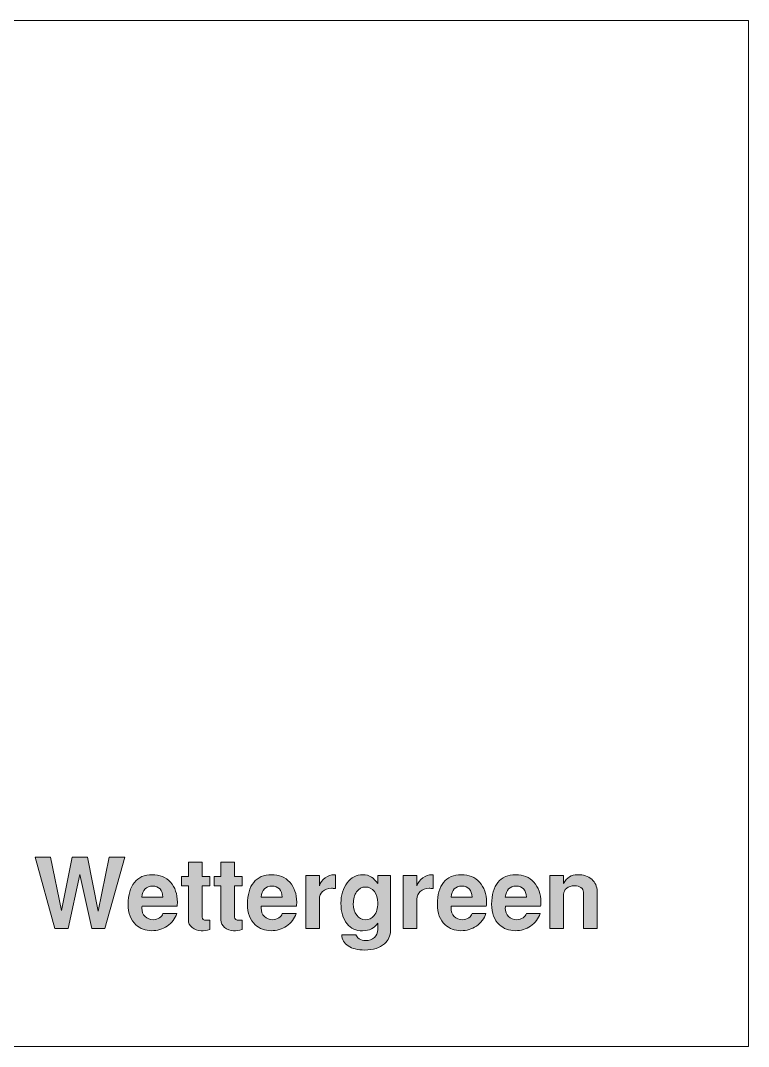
# Model space of a CAD drawing. Header units: inches. Extents: x 2 to 12.3, y -3 to -0.4.
# Drawn here: x 5.081 to 6.014, y -1.663 to -0.35 of the extents above; entities that cross this region are included whole.
import ezdxf

# ---------------------------------------------------------------- set-up
doc = ezdxf.new("R2010")
doc.units = ezdxf.units.IN
doc.header["$MEASUREMENT"] = 0
doc.layers.add('Layer 1', color=7, linetype='Continuous')

# ---------------------------------------------------------------- blocks, each defined once
blk = doc.blocks.new('block 57')
at = {"layer": 'Layer 1', "color": 7, "lineweight": 5, "true_color": 0xffffff}
blk.add_lwpolyline([(2.0136, -0.3502), (2.0136, -1.6631), (6.0136, -1.6631), (6.0136, -0.3502), (2.0136, -0.3502)], dxfattribs=at)
blk = doc.blocks.new('block 60')
at = {"layer": 'Layer 1', "true_color": 0xed1f24}
h = blk.add_hatch(color=240, dxfattribs=at)
h.dxf.hatch_style = 2
h.paths.add_polyline_path([(5.215, -1.421), (5.1894, -1.5121), (5.1726, -1.5121), (5.1575, -1.4428), (5.1425, -1.5121), (5.1256, -1.5121), (5.1001, -1.421), (5.1199, -1.421), (5.1339, -1.4892), (5.1476, -1.421), (5.1674, -1.421), (5.1811, -1.49), (5.1951, -1.421)])
h = blk.add_hatch(color=240, dxfattribs=at)
h.dxf.hatch_style = 2
edge = h.paths.add_edge_path()
edge.add_spline(control_points=[(5.3237, -1.5135), (5.3196, -1.5145), (5.3159, -1.515), (5.3126, -1.515), (5.3081, -1.515), (5.3044, -1.5136), (5.3012, -1.5109), (5.298, -1.5082), (5.2964, -1.505), (5.2964, -1.5012), (5.2964, -1.5012), (5.2964, -1.4574), (5.2964, -1.4574), (5.2964, -1.4574), (5.2878, -1.4574), (5.2878, -1.4574), (5.2878, -1.4574), (5.2878, -1.4457), (5.2878, -1.4457), (5.2878, -1.4457), (5.2964, -1.4457), (5.2964, -1.4457), (5.2964, -1.4457), (5.2964, -1.4274), (5.2964, -1.4274), (5.2964, -1.4274), (5.3139, -1.4274), (5.3139, -1.4274), (5.3139, -1.4274), (5.3139, -1.4457), (5.3139, -1.4457), (5.3139, -1.4457), (5.3237, -1.4457), (5.3237, -1.4457), (5.3237, -1.4457), (5.3237, -1.4574), (5.3237, -1.4574), (5.3237, -1.4574), (5.3139, -1.4574), (5.3139, -1.4574), (5.3139, -1.4574), (5.3139, -1.4977), (5.3139, -1.4977), (5.3139, -1.5003), (5.3159, -1.5016), (5.3198, -1.5016), (5.3207, -1.5015), (5.322, -1.5015), (5.3237, -1.5014), (5.3237, -1.5014), (5.3237, -1.5135), (5.3237, -1.5135)], knot_values=[0, 0, 0, 0, 1, 1, 1, 2, 2, 2, 3, 3, 3, 4, 4, 4, 5, 5, 5, 6, 6, 6, 7, 7, 7, 8, 8, 8, 9, 9, 9, 10, 10, 10, 11, 11, 11, 12, 12, 12, 13, 13, 13, 14, 14, 14, 15, 15, 15, 16, 16, 16, 17, 17, 17, 17], degree=3, periodic=1)
h = blk.add_hatch(color=240, dxfattribs=at)
h.dxf.hatch_style = 2
edge = h.paths.add_edge_path()
edge.add_spline(control_points=[(5.3653, -1.5135), (5.3612, -1.5145), (5.3575, -1.515), (5.3542, -1.515), (5.3498, -1.515), (5.346, -1.5136), (5.3428, -1.5109), (5.3397, -1.5082), (5.3381, -1.505), (5.3381, -1.5012), (5.3381, -1.5012), (5.3381, -1.4574), (5.3381, -1.4574), (5.3381, -1.4574), (5.3294, -1.4574), (5.3294, -1.4574), (5.3294, -1.4574), (5.3294, -1.4457), (5.3294, -1.4457), (5.3294, -1.4457), (5.3381, -1.4457), (5.3381, -1.4457), (5.3381, -1.4457), (5.3381, -1.4274), (5.3381, -1.4274), (5.3381, -1.4274), (5.3556, -1.4274), (5.3556, -1.4274), (5.3556, -1.4274), (5.3556, -1.4457), (5.3556, -1.4457), (5.3556, -1.4457), (5.3653, -1.4457), (5.3653, -1.4457), (5.3653, -1.4457), (5.3653, -1.4574), (5.3653, -1.4574), (5.3653, -1.4574), (5.3556, -1.4574), (5.3556, -1.4574), (5.3556, -1.4574), (5.3556, -1.4977), (5.3556, -1.4977), (5.3556, -1.5003), (5.3575, -1.5016), (5.3615, -1.5016), (5.3624, -1.5015), (5.3636, -1.5015), (5.3653, -1.5014), (5.3653, -1.5014), (5.3653, -1.5135), (5.3653, -1.5135)], knot_values=[0, 0, 0, 0, 1, 1, 1, 2, 2, 2, 3, 3, 3, 4, 4, 4, 5, 5, 5, 6, 6, 6, 7, 7, 7, 8, 8, 8, 9, 9, 9, 10, 10, 10, 11, 11, 11, 12, 12, 12, 13, 13, 13, 14, 14, 14, 15, 15, 15, 16, 16, 16, 17, 17, 17, 17], degree=3, periodic=1)
h = blk.add_hatch(color=240, dxfattribs=at)
h.dxf.hatch_style = 2
edge = h.paths.add_edge_path()
edge.add_spline(control_points=[(5.2823, -1.4784), (5.2823, -1.4804), (5.2822, -1.4822), (5.2819, -1.4837), (5.2819, -1.4837), (5.2371, -1.4837), (5.2371, -1.4837), (5.2369, -1.4842), (5.2368, -1.485), (5.2368, -1.4861), (5.2368, -1.4905), (5.2382, -1.4941), (5.2409, -1.4968), (5.2436, -1.4995), (5.2472, -1.5009), (5.2516, -1.5009), (5.2544, -1.5009), (5.2571, -1.5), (5.2596, -1.4984), (5.2618, -1.4968), (5.2632, -1.495), (5.2638, -1.493), (5.2638, -1.493), (5.2816, -1.493), (5.2816, -1.493), (5.2792, -1.4996), (5.2751, -1.5049), (5.2693, -1.5089), (5.2634, -1.5129), (5.2568, -1.5149), (5.2496, -1.5149), (5.2415, -1.5149), (5.2347, -1.5123), (5.2292, -1.5072), (5.2226, -1.5012), (5.2193, -1.4925), (5.2193, -1.4811), (5.2193, -1.469), (5.222, -1.4596), (5.2273, -1.4531), (5.2325, -1.4465), (5.2402, -1.4432), (5.2501, -1.4432), (5.2597, -1.4432), (5.2675, -1.4465), (5.2735, -1.4529), (5.2794, -1.4594), (5.2823, -1.4679), (5.2823, -1.4784)], knot_values=[0, 0, 0, 0, 1, 1, 1, 2, 2, 2, 3, 3, 3, 4, 4, 4, 5, 5, 5, 6, 6, 6, 7, 7, 7, 8, 8, 8, 9, 9, 9, 10, 10, 10, 11, 11, 11, 12, 12, 12, 13, 13, 13, 14, 14, 14, 15, 15, 15, 16, 16, 16, 16], degree=3, periodic=1)
edge = h.paths.add_edge_path()
edge.add_spline(control_points=[(5.2638, -1.472), (5.2633, -1.4626), (5.2589, -1.4579), (5.2507, -1.4579), (5.2424, -1.4579), (5.2378, -1.4626), (5.2368, -1.472), (5.2368, -1.472), (5.2638, -1.472), (5.2638, -1.472)], knot_values=[0, 0, 0, 0, 1, 1, 1, 2, 2, 2, 3, 3, 3, 3], degree=3, periodic=1)
h = blk.add_hatch(color=240, dxfattribs=at)
h.dxf.hatch_style = 2
edge = h.paths.add_edge_path()
edge.add_spline(control_points=[(5.4351, -1.4784), (5.4351, -1.4804), (5.435, -1.4822), (5.4347, -1.4837), (5.4347, -1.4837), (5.3898, -1.4837), (5.3898, -1.4837), (5.3896, -1.4842), (5.3896, -1.485), (5.3896, -1.4861), (5.3896, -1.4905), (5.3909, -1.4941), (5.3937, -1.4968), (5.3964, -1.4995), (5.3999, -1.5009), (5.4043, -1.5009), (5.4072, -1.5009), (5.4099, -1.5), (5.4124, -1.4984), (5.4146, -1.4968), (5.416, -1.495), (5.4166, -1.493), (5.4166, -1.493), (5.4343, -1.493), (5.4343, -1.493), (5.432, -1.4996), (5.4279, -1.5049), (5.422, -1.5089), (5.4161, -1.5129), (5.4096, -1.5149), (5.4023, -1.5149), (5.3942, -1.5149), (5.3875, -1.5123), (5.3819, -1.5072), (5.3754, -1.5012), (5.3721, -1.4925), (5.3721, -1.4811), (5.3721, -1.469), (5.3747, -1.4596), (5.38, -1.4531), (5.3853, -1.4465), (5.3929, -1.4432), (5.4028, -1.4432), (5.4125, -1.4432), (5.4203, -1.4465), (5.4262, -1.4529), (5.4321, -1.4594), (5.4351, -1.4679), (5.4351, -1.4784)], knot_values=[0, 0, 0, 0, 1, 1, 1, 2, 2, 2, 3, 3, 3, 4, 4, 4, 5, 5, 5, 6, 6, 6, 7, 7, 7, 8, 8, 8, 9, 9, 9, 10, 10, 10, 11, 11, 11, 12, 12, 12, 13, 13, 13, 14, 14, 14, 15, 15, 15, 16, 16, 16, 16], degree=3, periodic=1)
edge = h.paths.add_edge_path()
edge.add_spline(control_points=[(5.4166, -1.472), (5.4161, -1.4626), (5.4117, -1.4579), (5.4035, -1.4579), (5.3951, -1.4579), (5.3905, -1.4626), (5.3896, -1.472), (5.3896, -1.472), (5.4166, -1.472), (5.4166, -1.472)], knot_values=[0, 0, 0, 0, 1, 1, 1, 2, 2, 2, 3, 3, 3, 3], degree=3, periodic=1)
h = blk.add_hatch(color=240, dxfattribs=at)
h.dxf.hatch_style = 2
edge = h.paths.add_edge_path()
edge.add_spline(control_points=[(5.4849, -1.461), (5.4826, -1.4607), (5.4809, -1.4606), (5.4798, -1.4606), (5.4749, -1.4606), (5.471, -1.4619), (5.4683, -1.4646), (5.4655, -1.4672), (5.4641, -1.4705), (5.4641, -1.4745), (5.4641, -1.4745), (5.4641, -1.5121), (5.4641, -1.5121), (5.4641, -1.5121), (5.4466, -1.5121), (5.4466, -1.5121), (5.4466, -1.5121), (5.4466, -1.4444), (5.4466, -1.4444), (5.4466, -1.4444), (5.4641, -1.4444), (5.4641, -1.4444), (5.4641, -1.4444), (5.4641, -1.4575), (5.4641, -1.4575), (5.4653, -1.4535), (5.4678, -1.4501), (5.4716, -1.4474), (5.4753, -1.4446), (5.4791, -1.4432), (5.4828, -1.4432), (5.4832, -1.4432), (5.4839, -1.4433), (5.4849, -1.4435), (5.4849, -1.4435), (5.4849, -1.461), (5.4849, -1.461)], knot_values=[0, 0, 0, 0, 1, 1, 1, 2, 2, 2, 3, 3, 3, 4, 4, 4, 5, 5, 5, 6, 6, 6, 7, 7, 7, 8, 8, 8, 9, 9, 9, 10, 10, 10, 11, 11, 11, 12, 12, 12, 12], degree=3, periodic=1)
h = blk.add_hatch(color=240, dxfattribs=at)
h.dxf.hatch_style = 2
edge = h.paths.add_edge_path()
edge.add_spline(control_points=[(5.5551, -1.5146), (5.5551, -1.5214), (5.5525, -1.527), (5.5474, -1.5316), (5.5415, -1.537), (5.5331, -1.5396), (5.5221, -1.5396), (5.5132, -1.5396), (5.5061, -1.5379), (5.501, -1.5344), (5.4959, -1.531), (5.4931, -1.5262), (5.4927, -1.52), (5.4927, -1.52), (5.511, -1.52), (5.511, -1.52), (5.5115, -1.522), (5.5128, -1.5238), (5.5151, -1.5253), (5.5173, -1.5268), (5.52, -1.5276), (5.5231, -1.5276), (5.5278, -1.5276), (5.5316, -1.5263), (5.5345, -1.5237), (5.5375, -1.5211), (5.5389, -1.5176), (5.5389, -1.5132), (5.5389, -1.5087), (5.5389, -1.5061), (5.5388, -1.5054), (5.5361, -1.5088), (5.5334, -1.5112), (5.5309, -1.5125), (5.5279, -1.5142), (5.5241, -1.515), (5.5195, -1.515), (5.5111, -1.515), (5.5044, -1.512), (5.4995, -1.5059), (5.4943, -1.4995), (5.4917, -1.4908), (5.4917, -1.4797), (5.4917, -1.4694), (5.4944, -1.4607), (5.4997, -1.4537), (5.5051, -1.4467), (5.5117, -1.4432), (5.5196, -1.4432), (5.524, -1.4432), (5.5278, -1.4443), (5.531, -1.4464), (5.5334, -1.448), (5.536, -1.4507), (5.5389, -1.4545), (5.5389, -1.4545), (5.5389, -1.4444), (5.5389, -1.4444), (5.5389, -1.4444), (5.5551, -1.4444), (5.5551, -1.4444), (5.5551, -1.4444), (5.5551, -1.5146), (5.5551, -1.5146)], knot_values=[0, 0, 0, 0, 1, 1, 1, 2, 2, 2, 3, 3, 3, 4, 4, 4, 5, 5, 5, 6, 6, 6, 7, 7, 7, 8, 8, 8, 9, 9, 9, 10, 10, 10, 11, 11, 11, 12, 12, 12, 13, 13, 13, 14, 14, 14, 15, 15, 15, 16, 16, 16, 17, 17, 17, 18, 18, 18, 19, 19, 19, 20, 20, 20, 21, 21, 21, 21], degree=3, periodic=1)
edge = h.paths.add_edge_path()
edge.add_spline(control_points=[(5.5389, -1.4792), (5.5389, -1.4734), (5.5374, -1.4686), (5.5345, -1.4647), (5.5314, -1.4609), (5.5277, -1.459), (5.5231, -1.459), (5.5184, -1.459), (5.5146, -1.461), (5.5118, -1.4651), (5.509, -1.4691), (5.5076, -1.4743), (5.5076, -1.4806), (5.5076, -1.4864), (5.509, -1.4912), (5.512, -1.4951), (5.515, -1.4989), (5.5186, -1.5009), (5.5228, -1.5009), (5.5275, -1.5009), (5.5313, -1.4991), (5.5342, -1.4955), (5.5374, -1.4916), (5.5389, -1.4862), (5.5389, -1.4792)], knot_values=[0, 0, 0, 0, 1, 1, 1, 2, 2, 2, 3, 3, 3, 4, 4, 4, 5, 5, 5, 6, 6, 6, 7, 7, 7, 8, 8, 8, 8], degree=3, periodic=1)
h = blk.add_hatch(color=240, dxfattribs=at)
h.dxf.hatch_style = 2
edge = h.paths.add_edge_path()
edge.add_spline(control_points=[(5.6099, -1.461), (5.6076, -1.4607), (5.6059, -1.4606), (5.6048, -1.4606), (5.5999, -1.4606), (5.596, -1.4619), (5.5933, -1.4646), (5.5905, -1.4672), (5.5891, -1.4705), (5.5891, -1.4745), (5.5891, -1.4745), (5.5891, -1.5121), (5.5891, -1.5121), (5.5891, -1.5121), (5.5716, -1.5121), (5.5716, -1.5121), (5.5716, -1.5121), (5.5716, -1.4444), (5.5716, -1.4444), (5.5716, -1.4444), (5.5891, -1.4444), (5.5891, -1.4444), (5.5891, -1.4444), (5.5891, -1.4575), (5.5891, -1.4575), (5.5903, -1.4535), (5.5928, -1.4501), (5.5966, -1.4474), (5.6003, -1.4446), (5.6041, -1.4432), (5.6078, -1.4432), (5.6082, -1.4432), (5.6089, -1.4433), (5.6099, -1.4435), (5.6099, -1.4435), (5.6099, -1.461), (5.6099, -1.461)], knot_values=[0, 0, 0, 0, 1, 1, 1, 2, 2, 2, 3, 3, 3, 4, 4, 4, 5, 5, 5, 6, 6, 6, 7, 7, 7, 8, 8, 8, 9, 9, 9, 10, 10, 10, 11, 11, 11, 12, 12, 12, 12], degree=3, periodic=1)
h = blk.add_hatch(color=240, dxfattribs=at)
h.dxf.hatch_style = 2
edge = h.paths.add_edge_path()
edge.add_spline(control_points=[(5.6782, -1.4784), (5.6782, -1.4804), (5.6781, -1.4822), (5.6778, -1.4837), (5.6778, -1.4837), (5.6329, -1.4837), (5.6329, -1.4837), (5.6328, -1.4842), (5.6327, -1.485), (5.6327, -1.4861), (5.6327, -1.4905), (5.6341, -1.4941), (5.6368, -1.4968), (5.6395, -1.4995), (5.6431, -1.5009), (5.6474, -1.5009), (5.6503, -1.5009), (5.653, -1.5), (5.6555, -1.4984), (5.6577, -1.4968), (5.6591, -1.495), (5.6597, -1.493), (5.6597, -1.493), (5.6774, -1.493), (5.6774, -1.493), (5.6751, -1.4996), (5.671, -1.5049), (5.6651, -1.5089), (5.6593, -1.5129), (5.6527, -1.5149), (5.6454, -1.5149), (5.6374, -1.5149), (5.6306, -1.5123), (5.6251, -1.5072), (5.6185, -1.5012), (5.6152, -1.4925), (5.6152, -1.4811), (5.6152, -1.469), (5.6178, -1.4596), (5.6231, -1.4531), (5.6284, -1.4465), (5.636, -1.4432), (5.6459, -1.4432), (5.6556, -1.4432), (5.6634, -1.4465), (5.6693, -1.4529), (5.6752, -1.4594), (5.6782, -1.4679), (5.6782, -1.4784)], knot_values=[0, 0, 0, 0, 1, 1, 1, 2, 2, 2, 3, 3, 3, 4, 4, 4, 5, 5, 5, 6, 6, 6, 7, 7, 7, 8, 8, 8, 9, 9, 9, 10, 10, 10, 11, 11, 11, 12, 12, 12, 13, 13, 13, 14, 14, 14, 15, 15, 15, 16, 16, 16, 16], degree=3, periodic=1)
edge = h.paths.add_edge_path()
edge.add_spline(control_points=[(5.6597, -1.472), (5.6592, -1.4626), (5.6548, -1.4579), (5.6466, -1.4579), (5.6383, -1.4579), (5.6336, -1.4626), (5.6327, -1.472), (5.6327, -1.472), (5.6597, -1.472), (5.6597, -1.472)], knot_values=[0, 0, 0, 0, 1, 1, 1, 2, 2, 2, 3, 3, 3, 3], degree=3, periodic=1)
h = blk.add_hatch(color=240, dxfattribs=at)
h.dxf.hatch_style = 2
edge = h.paths.add_edge_path()
edge.add_spline(control_points=[(5.7477, -1.4784), (5.7477, -1.4804), (5.7476, -1.4822), (5.7473, -1.4837), (5.7473, -1.4837), (5.7025, -1.4837), (5.7025, -1.4837), (5.7023, -1.4842), (5.7022, -1.485), (5.7022, -1.4861), (5.7022, -1.4905), (5.7036, -1.4941), (5.7063, -1.4968), (5.709, -1.4995), (5.7126, -1.5009), (5.7169, -1.5009), (5.7198, -1.5009), (5.7225, -1.5), (5.725, -1.4984), (5.7272, -1.4968), (5.7286, -1.495), (5.7292, -1.493), (5.7292, -1.493), (5.747, -1.493), (5.747, -1.493), (5.7446, -1.4996), (5.7405, -1.5049), (5.7346, -1.5089), (5.7288, -1.5129), (5.7222, -1.5149), (5.715, -1.5149), (5.7069, -1.5149), (5.7001, -1.5123), (5.6946, -1.5072), (5.688, -1.5012), (5.6847, -1.4925), (5.6847, -1.4811), (5.6847, -1.469), (5.6874, -1.4596), (5.6926, -1.4531), (5.6979, -1.4465), (5.7055, -1.4432), (5.7155, -1.4432), (5.7251, -1.4432), (5.7329, -1.4465), (5.7388, -1.4529), (5.7448, -1.4594), (5.7477, -1.4679), (5.7477, -1.4784)], knot_values=[0, 0, 0, 0, 1, 1, 1, 2, 2, 2, 3, 3, 3, 4, 4, 4, 5, 5, 5, 6, 6, 6, 7, 7, 7, 8, 8, 8, 9, 9, 9, 10, 10, 10, 11, 11, 11, 12, 12, 12, 13, 13, 13, 14, 14, 14, 15, 15, 15, 16, 16, 16, 16], degree=3, periodic=1)
edge = h.paths.add_edge_path()
edge.add_spline(control_points=[(5.7292, -1.472), (5.7287, -1.4626), (5.7243, -1.4579), (5.7161, -1.4579), (5.7078, -1.4579), (5.7031, -1.4626), (5.7022, -1.472), (5.7022, -1.472), (5.7292, -1.472), (5.7292, -1.472)], knot_values=[0, 0, 0, 0, 1, 1, 1, 2, 2, 2, 3, 3, 3, 3], degree=3, periodic=1)
h = blk.add_hatch(color=240, dxfattribs=at)
h.dxf.hatch_style = 2
edge = h.paths.add_edge_path()
edge.add_spline(control_points=[(5.8197, -1.5121), (5.8197, -1.5121), (5.8022, -1.5121), (5.8022, -1.5121), (5.8022, -1.5121), (5.8022, -1.4656), (5.8022, -1.4656), (5.8022, -1.4631), (5.8012, -1.4611), (5.7991, -1.4597), (5.797, -1.4582), (5.7942, -1.4575), (5.7906, -1.4575), (5.7867, -1.4575), (5.7834, -1.4585), (5.7808, -1.4606), (5.7781, -1.4627), (5.7768, -1.4653), (5.7768, -1.4685), (5.7768, -1.4685), (5.7768, -1.5121), (5.7768, -1.5121), (5.7768, -1.5121), (5.7593, -1.5121), (5.7593, -1.5121), (5.7593, -1.5121), (5.7593, -1.4444), (5.7593, -1.4444), (5.7593, -1.4444), (5.7768, -1.4444), (5.7768, -1.4444), (5.7768, -1.4444), (5.7768, -1.4545), (5.7768, -1.4545), (5.7807, -1.447), (5.7867, -1.4432), (5.7946, -1.4432), (5.8022, -1.4432), (5.8082, -1.4452), (5.8128, -1.4491), (5.8174, -1.453), (5.8197, -1.4582), (5.8197, -1.4646), (5.8197, -1.4646), (5.8197, -1.5121), (5.8197, -1.5121)], knot_values=[0, 0, 0, 0, 1, 1, 1, 2, 2, 2, 3, 3, 3, 4, 4, 4, 5, 5, 5, 6, 6, 6, 7, 7, 7, 8, 8, 8, 9, 9, 9, 10, 10, 10, 11, 11, 11, 12, 12, 12, 13, 13, 13, 14, 14, 14, 15, 15, 15, 15], degree=3, periodic=1)
at = {"layer": 'Layer 1', "lineweight": 0}
blk.add_lwpolyline([(5.215, -1.421), (5.1894, -1.5121), (5.1726, -1.5121), (5.1575, -1.4428), (5.1425, -1.5121), (5.1256, -1.5121), (5.1001, -1.421), (5.1199, -1.421), (5.1339, -1.4892), (5.1476, -1.421), (5.1674, -1.421), (5.1811, -1.49), (5.1951, -1.421), (5.215, -1.421)], dxfattribs=at)
for points, knots in [([(5.3237, -1.5135), (5.3196, -1.5145), (5.3159, -1.515), (5.3126, -1.515), (5.3081, -1.515), (5.3044, -1.5136), (5.3012, -1.5109), (5.298, -1.5082), (5.2964, -1.505), (5.2964, -1.5012), (5.2964, -1.5012), (5.2964, -1.4574), (5.2964, -1.4574), (5.2964, -1.4574), (5.2878, -1.4574), (5.2878, -1.4574), (5.2878, -1.4574), (5.2878, -1.4457), (5.2878, -1.4457), (5.2878, -1.4457), (5.2964, -1.4457), (5.2964, -1.4457), (5.2964, -1.4457), (5.2964, -1.4274), (5.2964, -1.4274), (5.2964, -1.4274), (5.3139, -1.4274), (5.3139, -1.4274), (5.3139, -1.4274), (5.3139, -1.4457), (5.3139, -1.4457), (5.3139, -1.4457), (5.3237, -1.4457), (5.3237, -1.4457), (5.3237, -1.4457), (5.3237, -1.4574), (5.3237, -1.4574), (5.3237, -1.4574), (5.3139, -1.4574), (5.3139, -1.4574), (5.3139, -1.4574), (5.3139, -1.4977), (5.3139, -1.4977), (5.3139, -1.5003), (5.3159, -1.5016), (5.3198, -1.5016), (5.3207, -1.5015), (5.322, -1.5015), (5.3237, -1.5014), (5.3237, -1.5014), (5.3237, -1.5135), (5.3237, -1.5135)], [0, 0, 0, 0, 1, 1, 1, 2, 2, 2, 3, 3, 3, 4, 4, 4, 5, 5, 5, 6, 6, 6, 7, 7, 7, 8, 8, 8, 9, 9, 9, 10, 10, 10, 11, 11, 11, 12, 12, 12, 13, 13, 13, 14, 14, 14, 15, 15, 15, 16, 16, 16, 17, 17, 17, 17]), ([(5.3653, -1.5135), (5.3612, -1.5145), (5.3575, -1.515), (5.3542, -1.515), (5.3498, -1.515), (5.346, -1.5136), (5.3428, -1.5109), (5.3397, -1.5082), (5.3381, -1.505), (5.3381, -1.5012), (5.3381, -1.5012), (5.3381, -1.4574), (5.3381, -1.4574), (5.3381, -1.4574), (5.3294, -1.4574), (5.3294, -1.4574), (5.3294, -1.4574), (5.3294, -1.4457), (5.3294, -1.4457), (5.3294, -1.4457), (5.3381, -1.4457), (5.3381, -1.4457), (5.3381, -1.4457), (5.3381, -1.4274), (5.3381, -1.4274), (5.3381, -1.4274), (5.3556, -1.4274), (5.3556, -1.4274), (5.3556, -1.4274), (5.3556, -1.4457), (5.3556, -1.4457), (5.3556, -1.4457), (5.3653, -1.4457), (5.3653, -1.4457), (5.3653, -1.4457), (5.3653, -1.4574), (5.3653, -1.4574), (5.3653, -1.4574), (5.3556, -1.4574), (5.3556, -1.4574), (5.3556, -1.4574), (5.3556, -1.4977), (5.3556, -1.4977), (5.3556, -1.5003), (5.3575, -1.5016), (5.3615, -1.5016), (5.3624, -1.5015), (5.3636, -1.5015), (5.3653, -1.5014), (5.3653, -1.5014), (5.3653, -1.5135), (5.3653, -1.5135)], [0, 0, 0, 0, 1, 1, 1, 2, 2, 2, 3, 3, 3, 4, 4, 4, 5, 5, 5, 6, 6, 6, 7, 7, 7, 8, 8, 8, 9, 9, 9, 10, 10, 10, 11, 11, 11, 12, 12, 12, 13, 13, 13, 14, 14, 14, 15, 15, 15, 16, 16, 16, 17, 17, 17, 17]), ([(5.2823, -1.4784), (5.2823, -1.4804), (5.2822, -1.4822), (5.2819, -1.4837), (5.2819, -1.4837), (5.2371, -1.4837), (5.2371, -1.4837), (5.2369, -1.4842), (5.2368, -1.485), (5.2368, -1.4861), (5.2368, -1.4905), (5.2382, -1.4941), (5.2409, -1.4968), (5.2436, -1.4995), (5.2472, -1.5009), (5.2516, -1.5009), (5.2544, -1.5009), (5.2571, -1.5), (5.2596, -1.4984), (5.2618, -1.4968), (5.2632, -1.495), (5.2638, -1.493), (5.2638, -1.493), (5.2816, -1.493), (5.2816, -1.493), (5.2792, -1.4996), (5.2751, -1.5049), (5.2693, -1.5089), (5.2634, -1.5129), (5.2568, -1.5149), (5.2496, -1.5149), (5.2415, -1.5149), (5.2347, -1.5123), (5.2292, -1.5072), (5.2226, -1.5012), (5.2193, -1.4925), (5.2193, -1.4811), (5.2193, -1.469), (5.222, -1.4596), (5.2273, -1.4531), (5.2325, -1.4465), (5.2402, -1.4432), (5.2501, -1.4432), (5.2597, -1.4432), (5.2675, -1.4465), (5.2735, -1.4529), (5.2794, -1.4594), (5.2823, -1.4679), (5.2823, -1.4784)], [0, 0, 0, 0, 1, 1, 1, 2, 2, 2, 3, 3, 3, 4, 4, 4, 5, 5, 5, 6, 6, 6, 7, 7, 7, 8, 8, 8, 9, 9, 9, 10, 10, 10, 11, 11, 11, 12, 12, 12, 13, 13, 13, 14, 14, 14, 15, 15, 15, 16, 16, 16, 16]), ([(5.4351, -1.4784), (5.4351, -1.4804), (5.435, -1.4822), (5.4347, -1.4837), (5.4347, -1.4837), (5.3898, -1.4837), (5.3898, -1.4837), (5.3896, -1.4842), (5.3896, -1.485), (5.3896, -1.4861), (5.3896, -1.4905), (5.3909, -1.4941), (5.3937, -1.4968), (5.3964, -1.4995), (5.3999, -1.5009), (5.4043, -1.5009), (5.4072, -1.5009), (5.4099, -1.5), (5.4124, -1.4984), (5.4146, -1.4968), (5.416, -1.495), (5.4166, -1.493), (5.4166, -1.493), (5.4343, -1.493), (5.4343, -1.493), (5.432, -1.4996), (5.4279, -1.5049), (5.422, -1.5089), (5.4161, -1.5129), (5.4096, -1.5149), (5.4023, -1.5149), (5.3942, -1.5149), (5.3875, -1.5123), (5.3819, -1.5072), (5.3754, -1.5012), (5.3721, -1.4925), (5.3721, -1.4811), (5.3721, -1.469), (5.3747, -1.4596), (5.38, -1.4531), (5.3853, -1.4465), (5.3929, -1.4432), (5.4028, -1.4432), (5.4125, -1.4432), (5.4203, -1.4465), (5.4262, -1.4529), (5.4321, -1.4594), (5.4351, -1.4679), (5.4351, -1.4784)], [0, 0, 0, 0, 1, 1, 1, 2, 2, 2, 3, 3, 3, 4, 4, 4, 5, 5, 5, 6, 6, 6, 7, 7, 7, 8, 8, 8, 9, 9, 9, 10, 10, 10, 11, 11, 11, 12, 12, 12, 13, 13, 13, 14, 14, 14, 15, 15, 15, 16, 16, 16, 16]), ([(5.4849, -1.461), (5.4826, -1.4607), (5.4809, -1.4606), (5.4798, -1.4606), (5.4749, -1.4606), (5.471, -1.4619), (5.4683, -1.4646), (5.4655, -1.4672), (5.4641, -1.4705), (5.4641, -1.4745), (5.4641, -1.4745), (5.4641, -1.5121), (5.4641, -1.5121), (5.4641, -1.5121), (5.4466, -1.5121), (5.4466, -1.5121), (5.4466, -1.5121), (5.4466, -1.4444), (5.4466, -1.4444), (5.4466, -1.4444), (5.4641, -1.4444), (5.4641, -1.4444), (5.4641, -1.4444), (5.4641, -1.4575), (5.4641, -1.4575), (5.4653, -1.4535), (5.4678, -1.4501), (5.4716, -1.4474), (5.4753, -1.4446), (5.4791, -1.4432), (5.4828, -1.4432), (5.4832, -1.4432), (5.4839, -1.4433), (5.4849, -1.4435), (5.4849, -1.4435), (5.4849, -1.461), (5.4849, -1.461)], [0, 0, 0, 0, 1, 1, 1, 2, 2, 2, 3, 3, 3, 4, 4, 4, 5, 5, 5, 6, 6, 6, 7, 7, 7, 8, 8, 8, 9, 9, 9, 10, 10, 10, 11, 11, 11, 12, 12, 12, 12]), ([(5.5551, -1.5146), (5.5551, -1.5214), (5.5525, -1.527), (5.5474, -1.5316), (5.5415, -1.537), (5.5331, -1.5396), (5.5221, -1.5396), (5.5132, -1.5396), (5.5061, -1.5379), (5.501, -1.5344), (5.4959, -1.531), (5.4931, -1.5262), (5.4927, -1.52), (5.4927, -1.52), (5.511, -1.52), (5.511, -1.52), (5.5115, -1.522), (5.5128, -1.5238), (5.5151, -1.5253), (5.5173, -1.5268), (5.52, -1.5276), (5.5231, -1.5276), (5.5278, -1.5276), (5.5316, -1.5263), (5.5345, -1.5237), (5.5375, -1.5211), (5.5389, -1.5176), (5.5389, -1.5132), (5.5389, -1.5087), (5.5389, -1.5061), (5.5388, -1.5054), (5.5361, -1.5088), (5.5334, -1.5112), (5.5309, -1.5125), (5.5279, -1.5142), (5.5241, -1.515), (5.5195, -1.515), (5.5111, -1.515), (5.5044, -1.512), (5.4995, -1.5059), (5.4943, -1.4995), (5.4917, -1.4908), (5.4917, -1.4797), (5.4917, -1.4694), (5.4944, -1.4607), (5.4997, -1.4537), (5.5051, -1.4467), (5.5117, -1.4432), (5.5196, -1.4432), (5.524, -1.4432), (5.5278, -1.4443), (5.531, -1.4464), (5.5334, -1.448), (5.536, -1.4507), (5.5389, -1.4545), (5.5389, -1.4545), (5.5389, -1.4444), (5.5389, -1.4444), (5.5389, -1.4444), (5.5551, -1.4444), (5.5551, -1.4444), (5.5551, -1.4444), (5.5551, -1.5146), (5.5551, -1.5146)], [0, 0, 0, 0, 1, 1, 1, 2, 2, 2, 3, 3, 3, 4, 4, 4, 5, 5, 5, 6, 6, 6, 7, 7, 7, 8, 8, 8, 9, 9, 9, 10, 10, 10, 11, 11, 11, 12, 12, 12, 13, 13, 13, 14, 14, 14, 15, 15, 15, 16, 16, 16, 17, 17, 17, 18, 18, 18, 19, 19, 19, 20, 20, 20, 21, 21, 21, 21]), ([(5.6099, -1.461), (5.6076, -1.4607), (5.6059, -1.4606), (5.6048, -1.4606), (5.5999, -1.4606), (5.596, -1.4619), (5.5933, -1.4646), (5.5905, -1.4672), (5.5891, -1.4705), (5.5891, -1.4745), (5.5891, -1.4745), (5.5891, -1.5121), (5.5891, -1.5121), (5.5891, -1.5121), (5.5716, -1.5121), (5.5716, -1.5121), (5.5716, -1.5121), (5.5716, -1.4444), (5.5716, -1.4444), (5.5716, -1.4444), (5.5891, -1.4444), (5.5891, -1.4444), (5.5891, -1.4444), (5.5891, -1.4575), (5.5891, -1.4575), (5.5903, -1.4535), (5.5928, -1.4501), (5.5966, -1.4474), (5.6003, -1.4446), (5.6041, -1.4432), (5.6078, -1.4432), (5.6082, -1.4432), (5.6089, -1.4433), (5.6099, -1.4435), (5.6099, -1.4435), (5.6099, -1.461), (5.6099, -1.461)], [0, 0, 0, 0, 1, 1, 1, 2, 2, 2, 3, 3, 3, 4, 4, 4, 5, 5, 5, 6, 6, 6, 7, 7, 7, 8, 8, 8, 9, 9, 9, 10, 10, 10, 11, 11, 11, 12, 12, 12, 12]), ([(5.6782, -1.4784), (5.6782, -1.4804), (5.6781, -1.4822), (5.6778, -1.4837), (5.6778, -1.4837), (5.6329, -1.4837), (5.6329, -1.4837), (5.6328, -1.4842), (5.6327, -1.485), (5.6327, -1.4861), (5.6327, -1.4905), (5.6341, -1.4941), (5.6368, -1.4968), (5.6395, -1.4995), (5.6431, -1.5009), (5.6474, -1.5009), (5.6503, -1.5009), (5.653, -1.5), (5.6555, -1.4984), (5.6577, -1.4968), (5.6591, -1.495), (5.6597, -1.493), (5.6597, -1.493), (5.6774, -1.493), (5.6774, -1.493), (5.6751, -1.4996), (5.671, -1.5049), (5.6651, -1.5089), (5.6593, -1.5129), (5.6527, -1.5149), (5.6454, -1.5149), (5.6374, -1.5149), (5.6306, -1.5123), (5.6251, -1.5072), (5.6185, -1.5012), (5.6152, -1.4925), (5.6152, -1.4811), (5.6152, -1.469), (5.6178, -1.4596), (5.6231, -1.4531), (5.6284, -1.4465), (5.636, -1.4432), (5.6459, -1.4432), (5.6556, -1.4432), (5.6634, -1.4465), (5.6693, -1.4529), (5.6752, -1.4594), (5.6782, -1.4679), (5.6782, -1.4784)], [0, 0, 0, 0, 1, 1, 1, 2, 2, 2, 3, 3, 3, 4, 4, 4, 5, 5, 5, 6, 6, 6, 7, 7, 7, 8, 8, 8, 9, 9, 9, 10, 10, 10, 11, 11, 11, 12, 12, 12, 13, 13, 13, 14, 14, 14, 15, 15, 15, 16, 16, 16, 16]), ([(5.7477, -1.4784), (5.7477, -1.4804), (5.7476, -1.4822), (5.7473, -1.4837), (5.7473, -1.4837), (5.7025, -1.4837), (5.7025, -1.4837), (5.7023, -1.4842), (5.7022, -1.485), (5.7022, -1.4861), (5.7022, -1.4905), (5.7036, -1.4941), (5.7063, -1.4968), (5.709, -1.4995), (5.7126, -1.5009), (5.7169, -1.5009), (5.7198, -1.5009), (5.7225, -1.5), (5.725, -1.4984), (5.7272, -1.4968), (5.7286, -1.495), (5.7292, -1.493), (5.7292, -1.493), (5.747, -1.493), (5.747, -1.493), (5.7446, -1.4996), (5.7405, -1.5049), (5.7346, -1.5089), (5.7288, -1.5129), (5.7222, -1.5149), (5.715, -1.5149), (5.7069, -1.5149), (5.7001, -1.5123), (5.6946, -1.5072), (5.688, -1.5012), (5.6847, -1.4925), (5.6847, -1.4811), (5.6847, -1.469), (5.6874, -1.4596), (5.6926, -1.4531), (5.6979, -1.4465), (5.7055, -1.4432), (5.7155, -1.4432), (5.7251, -1.4432), (5.7329, -1.4465), (5.7388, -1.4529), (5.7448, -1.4594), (5.7477, -1.4679), (5.7477, -1.4784)], [0, 0, 0, 0, 1, 1, 1, 2, 2, 2, 3, 3, 3, 4, 4, 4, 5, 5, 5, 6, 6, 6, 7, 7, 7, 8, 8, 8, 9, 9, 9, 10, 10, 10, 11, 11, 11, 12, 12, 12, 13, 13, 13, 14, 14, 14, 15, 15, 15, 16, 16, 16, 16]), ([(5.8197, -1.5121), (5.8197, -1.5121), (5.8022, -1.5121), (5.8022, -1.5121), (5.8022, -1.5121), (5.8022, -1.4656), (5.8022, -1.4656), (5.8022, -1.4631), (5.8012, -1.4611), (5.7991, -1.4597), (5.797, -1.4582), (5.7942, -1.4575), (5.7906, -1.4575), (5.7867, -1.4575), (5.7834, -1.4585), (5.7808, -1.4606), (5.7781, -1.4627), (5.7768, -1.4653), (5.7768, -1.4685), (5.7768, -1.4685), (5.7768, -1.5121), (5.7768, -1.5121), (5.7768, -1.5121), (5.7593, -1.5121), (5.7593, -1.5121), (5.7593, -1.5121), (5.7593, -1.4444), (5.7593, -1.4444), (5.7593, -1.4444), (5.7768, -1.4444), (5.7768, -1.4444), (5.7768, -1.4444), (5.7768, -1.4545), (5.7768, -1.4545), (5.7807, -1.447), (5.7867, -1.4432), (5.7946, -1.4432), (5.8022, -1.4432), (5.8082, -1.4452), (5.8128, -1.4491), (5.8174, -1.453), (5.8197, -1.4582), (5.8197, -1.4646), (5.8197, -1.4646), (5.8197, -1.5121), (5.8197, -1.5121)], [0, 0, 0, 0, 1, 1, 1, 2, 2, 2, 3, 3, 3, 4, 4, 4, 5, 5, 5, 6, 6, 6, 7, 7, 7, 8, 8, 8, 9, 9, 9, 10, 10, 10, 11, 11, 11, 12, 12, 12, 13, 13, 13, 14, 14, 14, 15, 15, 15, 15]), ([(5.2638, -1.472), (5.2633, -1.4626), (5.2589, -1.4579), (5.2507, -1.4579), (5.2424, -1.4579), (5.2378, -1.4626), (5.2368, -1.472), (5.2368, -1.472), (5.2638, -1.472), (5.2638, -1.472)], [0, 0, 0, 0, 1, 1, 1, 2, 2, 2, 3, 3, 3, 3]), ([(5.4166, -1.472), (5.4161, -1.4626), (5.4117, -1.4579), (5.4035, -1.4579), (5.3951, -1.4579), (5.3905, -1.4626), (5.3896, -1.472), (5.3896, -1.472), (5.4166, -1.472), (5.4166, -1.472)], [0, 0, 0, 0, 1, 1, 1, 2, 2, 2, 3, 3, 3, 3]), ([(5.5389, -1.4792), (5.5389, -1.4734), (5.5374, -1.4686), (5.5345, -1.4647), (5.5314, -1.4609), (5.5277, -1.459), (5.5231, -1.459), (5.5184, -1.459), (5.5146, -1.461), (5.5118, -1.4651), (5.509, -1.4691), (5.5076, -1.4743), (5.5076, -1.4806), (5.5076, -1.4864), (5.509, -1.4912), (5.512, -1.4951), (5.515, -1.4989), (5.5186, -1.5009), (5.5228, -1.5009), (5.5275, -1.5009), (5.5313, -1.4991), (5.5342, -1.4955), (5.5374, -1.4916), (5.5389, -1.4862), (5.5389, -1.4792)], [0, 0, 0, 0, 1, 1, 1, 2, 2, 2, 3, 3, 3, 4, 4, 4, 5, 5, 5, 6, 6, 6, 7, 7, 7, 8, 8, 8, 8]), ([(5.6597, -1.472), (5.6592, -1.4626), (5.6548, -1.4579), (5.6466, -1.4579), (5.6383, -1.4579), (5.6336, -1.4626), (5.6327, -1.472), (5.6327, -1.472), (5.6597, -1.472), (5.6597, -1.472)], [0, 0, 0, 0, 1, 1, 1, 2, 2, 2, 3, 3, 3, 3]), ([(5.7292, -1.472), (5.7287, -1.4626), (5.7243, -1.4579), (5.7161, -1.4579), (5.7078, -1.4579), (5.7031, -1.4626), (5.7022, -1.472), (5.7022, -1.472), (5.7292, -1.472), (5.7292, -1.472)], [0, 0, 0, 0, 1, 1, 1, 2, 2, 2, 3, 3, 3, 3])]:
    blk.add_open_spline(points, degree=3, knots=knots, dxfattribs=at)
blk = doc.blocks.new('block 59')
at = {"layer": 'Layer 1'}
blk.add_blockref('block 60', (0, 0), dxfattribs=at)
blk = doc.blocks.new('block 56')
at = {"layer": 'Layer 1'}
for name in ['block 57', 'block 59']:
    blk.add_blockref(name, (0, 0), dxfattribs=at)

msp = doc.modelspace()

# ---------------------------------------------------------------- block references
at = {"layer": 'Layer 1'}
msp.add_blockref('block 56', (0, 0), dxfattribs=at)

doc.saveas('drawing.dxf')
